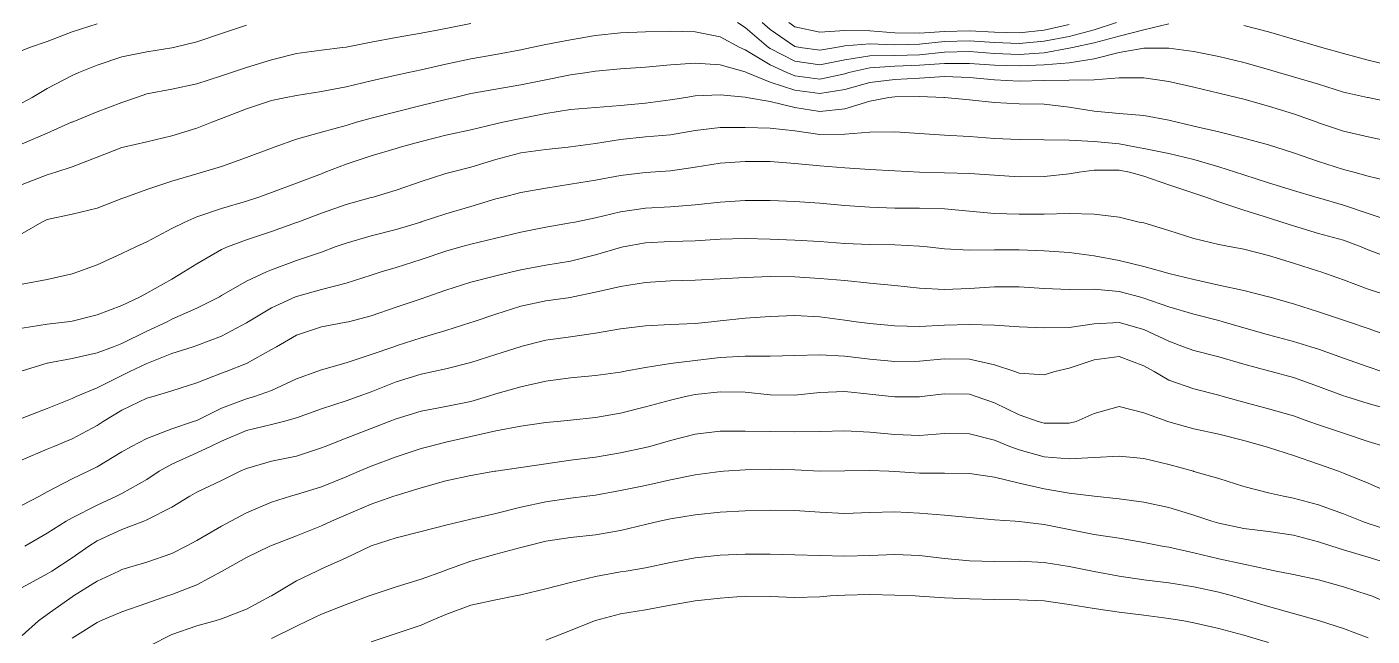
# Model space of a CAD drawing. Header units: centimetres. Extents: x 0 to 642158, y -847 to 649707.
# Drawn here: x 617096.34 to 617123.33, y 620655.44 to 620667.66 of the extents above; entities that cross this region are included whole.
import ezdxf

# ---------------------------------------------------------------- set-up
doc = ezdxf.new("R2010")
doc.units = ezdxf.units.CM
doc.header["$MEASUREMENT"] = 0
doc.layers.add('WAL_topographie 0.5', color=253, linetype='Continuous', lineweight=20)

msp = doc.modelspace()

# ---------------------------------------------------------------- linework, layer by layer
at = {"layer": 'WAL_topographie 0.5'}
for points in [[(617096.25, 620665.321), (617096.75, 620665.533), (617097.241, 620665.75), (617097.25, 620665.755), (617097.75, 620665.957), (617098.25, 620666.149), (617098.541, 620666.25), (617098.75, 620666.319), (617099.25, 620666.413), (617099.75, 620666.52), (617100.25, 620666.685), (617100.445, 620666.75), (617100.75, 620666.849), (617101.25, 620667.001), (617101.75, 620667.128), (617102.25, 620667.194), (617102.673, 620667.25), (617102.75, 620667.26), (617103.25, 620667.355), (617103.75, 620667.448), (617104.25, 620667.536), (617104.75, 620667.63), (617105.25, 620667.73)], [(617096.25, 620667.193), (617096.393, 620667.25), (617096.75, 620667.374), (617097.25, 620667.564), (617097.75, 620667.728)], [(617096.25, 620666.144), (617096.45, 620666.25), (617096.75, 620666.427), (617097.25, 620666.691), (617097.388, 620666.75), (617097.75, 620666.893), (617098.25, 620667.062), (617098.75, 620667.163), (617099.25, 620667.243), (617099.281, 620667.25), (617099.75, 620667.365), (617100.25, 620667.53), (617100.75, 620667.696)], [(617096.25, 620664.502), (617096.75, 620664.697), (617096.924, 620664.75), (617097.25, 620664.855), (617097.75, 620665.054), (617098.25, 620665.243), (617098.281, 620665.25), (617098.75, 620665.361), (617099.25, 620665.477), (617099.75, 620665.633), (617100.05, 620665.75), (617100.25, 620665.826), (617100.75, 620666.023), (617101.25, 620666.186), (617101.546, 620666.25), (617101.75, 620666.29), (617102.25, 620666.369), (617102.75, 620666.464), (617103.25, 620666.579), (617103.75, 620666.696), (617103.996, 620666.75), (617104.25, 620666.805), (617104.75, 620666.914), (617105.25, 620667.023), (617105.75, 620667.112), (617106.25, 620667.205), (617106.462, 620667.25), (617106.75, 620667.312), (617107.25, 620667.406), (617107.75, 620667.493), (617108.25, 620667.544), (617108.75, 620667.565), (617109.25, 620667.577), (617109.75, 620667.564), (617110.25, 620667.465), (617110.643, 620667.25), (617110.75, 620667.204), (617111.25, 620666.902), (617111.587, 620666.75), (617111.75, 620666.685), (617112.25, 620666.614), (617112.75, 620666.725), (617112.831, 620666.75), (617113.25, 620666.845), (617113.75, 620666.874), (617114.25, 620666.894), (617114.75, 620666.931), (617115.25, 620666.933), (617115.75, 620666.897), (617116.25, 620666.88), (617116.75, 620666.9), (617117.25, 620666.946), (617117.75, 620667.023), (617118.25, 620667.148), (617118.75, 620667.237), (617119.25, 620667.235), (617119.75, 620667.171), (617120.25, 620667.069), (617120.75, 620666.952), (617121.25, 620666.809), (617121.452, 620666.75), (617121.75, 620666.664), (617122.25, 620666.512), (617122.75, 620666.354), (617123.232, 620666.25), (617123.25, 620666.246), (617123.75, 620666.141)], [(617110.595, 620667.75), (617110.75, 620667.651), (617111.216, 620667.25), (617111.25, 620667.229), (617111.75, 620666.974), (617112.25, 620666.906), (617112.75, 620667.003), (617113.25, 620667.082), (617113.75, 620667.087), (617114.25, 620667.105), (617114.75, 620667.158), (617115.25, 620667.169), (617115.75, 620667.127), (617116.25, 620667.108), (617116.75, 620667.145), (617117.25, 620667.234), (617117.315, 620667.25), (617117.75, 620667.346), (617118.25, 620667.478), (617118.75, 620667.602), (617119.25, 620667.727)], [(617111.095, 620667.75), (617111.25, 620667.614), (617111.75, 620667.268), (617111.852, 620667.25), (617112.25, 620667.199), (617112.568, 620667.25), (617112.75, 620667.281), (617113.25, 620667.326), (617113.75, 620667.307), (617114.25, 620667.318), (617114.75, 620667.369), (617115.25, 620667.384), (617115.75, 620667.348), (617116.25, 620667.33), (617116.75, 620667.377), (617117.25, 620667.474), (617117.75, 620667.602), (617118.2, 620667.75)], [(617111.624, 620667.75), (617111.75, 620667.663), (617112.25, 620667.559), (617112.75, 620667.591), (617113.25, 620667.588), (617113.75, 620667.548), (617114.25, 620667.537), (617114.75, 620667.57), (617115.25, 620667.587), (617115.75, 620667.559), (617116.25, 620667.544), (617116.75, 620667.599), (617117.25, 620667.711)], [(617120.75, 620667.694), (617121.25, 620667.568), (617121.75, 620667.418), (617122.25, 620667.269), (617122.318, 620667.25), (617122.75, 620667.127), (617123.25, 620666.999), (617123.75, 620666.874)], [(617096.25, 620663.521), (617096.641, 620663.75), (617096.75, 620663.803), (617097.25, 620663.911), (617097.75, 620664.027), (617098.25, 620664.219), (617098.326, 620664.25), (617098.75, 620664.404), (617099.25, 620664.569), (617099.75, 620664.717), (617099.867, 620664.75), (617100.25, 620664.867), (617100.75, 620665.043), (617101.25, 620665.231), (617101.301, 620665.25), (617101.75, 620665.413), (617102.25, 620665.55), (617102.75, 620665.688), (617102.958, 620665.75), (617103.25, 620665.833), (617103.75, 620665.96), (617104.25, 620666.084), (617104.75, 620666.208), (617104.924, 620666.25), (617105.25, 620666.327), (617105.75, 620666.418), (617106.25, 620666.499), (617106.75, 620666.605), (617107.25, 620666.705), (617107.581, 620666.75), (617107.75, 620666.774), (617108.25, 620666.821), (617108.75, 620666.853), (617109.25, 620666.9), (617109.75, 620666.936), (617110.25, 620666.903), (617110.75, 620666.764), (617110.779, 620666.75), (617111.25, 620666.555), (617111.75, 620666.396), (617112.25, 620666.325), (617112.75, 620666.405), (617113.25, 620666.546), (617113.75, 620666.607), (617114.25, 620666.635), (617114.75, 620666.667), (617115.25, 620666.651), (617115.75, 620666.602), (617116.25, 620666.578), (617116.75, 620666.588), (617117.25, 620666.596), (617117.75, 620666.602), (617118.25, 620666.64), (617118.75, 620666.64), (617119.25, 620666.567), (617119.75, 620666.453), (617120.25, 620666.337), (617120.616, 620666.25), (617120.75, 620666.217), (617121.25, 620666.077), (617121.75, 620665.919), (617122.221, 620665.75), (617122.25, 620665.739), (617122.75, 620665.572), (617123.25, 620665.458), (617123.75, 620665.352)], [(617096.25, 620662.506), (617096.75, 620662.599), (617097.25, 620662.71), (617097.367, 620662.75), (617097.75, 620662.891), (617098.25, 620663.117), (617098.529, 620663.25), (617098.75, 620663.355), (617099.25, 620663.617), (617099.513, 620663.75), (617099.75, 620663.851), (617100.25, 620664.02), (617100.75, 620664.167), (617100.999, 620664.25), (617101.25, 620664.34), (617101.75, 620664.527), (617102.25, 620664.719), (617102.329, 620664.75), (617102.75, 620664.913), (617103.25, 620665.081), (617103.75, 620665.225), (617103.829, 620665.25), (617104.25, 620665.366), (617104.75, 620665.489), (617105.25, 620665.598), (617105.75, 620665.718), (617105.889, 620665.75), (617106.25, 620665.829), (617106.75, 620665.929), (617107.25, 620666.009), (617107.75, 620666.048), (617108.25, 620666.087), (617108.75, 620666.134), (617109.25, 620666.198), (617109.562, 620666.25), (617109.75, 620666.28), (617110.25, 620666.304), (617110.75, 620666.255), (617110.779, 620666.25), (617111.25, 620666.167), (617111.75, 620666.045), (617112.25, 620665.966), (617112.75, 620666.021), (617113.25, 620666.176), (617113.631, 620666.25), (617113.75, 620666.264), (617114.25, 620666.269), (617114.738, 620666.25), (617114.75, 620666.249), (617115.25, 620666.198), (617115.75, 620666.15), (617116.25, 620666.123), (617116.75, 620666.112), (617117.25, 620666.054), (617117.75, 620665.976), (617118.25, 620665.929), (617118.75, 620665.886), (617119.25, 620665.792), (617119.415, 620665.75), (617119.75, 620665.675), (617120.25, 620665.556), (617120.75, 620665.43), (617121.25, 620665.296), (617121.393, 620665.25), (617121.75, 620665.136), (617122.25, 620664.962), (617122.75, 620664.805), (617122.959, 620664.75), (617123.25, 620664.673), (617123.75, 620664.55)], [(617096.25, 620661.621), (617096.75, 620661.7), (617097.156, 620661.75), (617097.25, 620661.763), (617097.75, 620661.888), (617098.25, 620662.076), (617098.615, 620662.25), (617098.75, 620662.321), (617099.25, 620662.605), (617099.493, 620662.75), (617099.75, 620662.914), (617100.25, 620663.198), (617100.367, 620663.25), (617100.75, 620663.394), (617101.25, 620663.56), (617101.75, 620663.738), (617101.781, 620663.75), (617102.25, 620663.926), (617102.75, 620664.1), (617103.25, 620664.239), (617103.289, 620664.25), (617103.75, 620664.388), (617104.25, 620664.564), (617104.75, 620664.721), (617104.855, 620664.75), (617105.25, 620664.85), (617105.75, 620665.005), (617106.25, 620665.139), (617106.75, 620665.207), (617107.199, 620665.25), (617107.25, 620665.255), (617107.75, 620665.323), (617108.25, 620665.403), (617108.75, 620665.459), (617109.25, 620665.501), (617109.75, 620665.586), (617110.25, 620665.649), (617110.75, 620665.648), (617111.25, 620665.635), (617111.75, 620665.576), (617112.25, 620665.507), (617112.75, 620665.509), (617113.25, 620665.555), (617113.75, 620665.562), (617114.25, 620665.526), (617114.75, 620665.491), (617115.25, 620665.463), (617115.75, 620665.428), (617116.25, 620665.402), (617116.75, 620665.398), (617117.25, 620665.389), (617117.75, 620665.366), (617118.25, 620665.317), (617118.602, 620665.25), (617118.75, 620665.224), (617119.25, 620665.124), (617119.75, 620665.007), (617120.25, 620664.858), (617120.585, 620664.75), (617120.75, 620664.694), (617121.25, 620664.535), (617121.75, 620664.38), (617122.198, 620664.25), (617122.25, 620664.235), (617122.75, 620664.087), (617123.25, 620663.921), (617123.75, 620663.751)], [(617096.25, 620660.766), (617096.75, 620660.919), (617097.25, 620661.011), (617097.75, 620661.125), (617098.082, 620661.25), (617098.25, 620661.313), (617098.75, 620661.561), (617099.158, 620661.75), (617099.25, 620661.799), (617099.75, 620662.021), (617100.204, 620662.25), (617100.25, 620662.277), (617100.75, 620662.566), (617101.152, 620662.75), (617101.25, 620662.791), (617101.75, 620662.976), (617102.25, 620663.148), (617102.53, 620663.25), (617102.75, 620663.329), (617103.25, 620663.472), (617103.75, 620663.598), (617104.244, 620663.75), (617104.25, 620663.752), (617104.75, 620663.917), (617105.25, 620664.063), (617105.75, 620664.212), (617105.896, 620664.25), (617106.25, 620664.344), (617106.75, 620664.431), (617107.25, 620664.507), (617107.75, 620664.591), (617108.25, 620664.68), (617108.75, 620664.743), (617108.853, 620664.75), (617109.25, 620664.779), (617109.75, 620664.848), (617110.25, 620664.929), (617110.75, 620664.966), (617111.25, 620664.965), (617111.75, 620664.927), (617112.25, 620664.878), (617112.75, 620664.838), (617113.25, 620664.806), (617113.75, 620664.775), (617114.25, 620664.75), (617114.25, 620664.75), (617114.75, 620664.739), (617115.25, 620664.721), (617115.75, 620664.687), (617116.25, 620664.659), (617116.75, 620664.662), (617117.25, 620664.714), (617117.448, 620664.75), (617117.75, 620664.79), (617118.25, 620664.79), (617118.462, 620664.75), (617118.75, 620664.673), (617119.25, 620664.498), (617119.75, 620664.328), (617119.988, 620664.25), (617120.25, 620664.153), (617120.75, 620663.989), (617121.25, 620663.833), (617121.515, 620663.75), (617121.75, 620663.672), (617122.25, 620663.523), (617122.75, 620663.384), (617123.11, 620663.25), (617123.25, 620663.193), (617123.75, 620663.004)], [(617096.25, 620659.813), (617096.75, 620660.01), (617097.25, 620660.209), (617097.333, 620660.25), (617097.75, 620660.423), (617098.25, 620660.673), (617098.406, 620660.75), (617098.75, 620660.915), (617099.25, 620661.11), (617099.677, 620661.25), (617099.75, 620661.274), (617100.25, 620661.463), (617100.75, 620661.728), (617100.784, 620661.75), (617101.25, 620662.029), (617101.731, 620662.25), (617101.75, 620662.258), (617102.25, 620662.4), (617102.75, 620662.527), (617103.25, 620662.684), (617103.452, 620662.75), (617103.75, 620662.839), (617104.25, 620662.996), (617104.75, 620663.166), (617105.049, 620663.25), (617105.25, 620663.305), (617105.75, 620663.425), (617106.25, 620663.544), (617106.75, 620663.644), (617107.25, 620663.732), (617107.333, 620663.75), (617107.75, 620663.836), (617108.25, 620663.952), (617108.75, 620664.028), (617109.25, 620664.058), (617109.75, 620664.097), (617110.25, 620664.15), (617110.75, 620664.181), (617111.25, 620664.184), (617111.75, 620664.164), (617112.25, 620664.13), (617112.75, 620664.084), (617113.25, 620664.046), (617113.75, 620664.03), (617114.25, 620664.025), (617114.75, 620664.016), (617115.25, 620663.97), (617115.75, 620663.924), (617116.25, 620663.906), (617116.75, 620663.911), (617117.25, 620663.922), (617117.75, 620663.909), (617118.25, 620663.85), (617118.651, 620663.75), (617118.75, 620663.731), (617119.25, 620663.582), (617119.75, 620663.421), (617120.25, 620663.298), (617120.5, 620663.25), (617120.75, 620663.204), (617121.25, 620663.08), (617121.75, 620662.924), (617122.25, 620662.765), (617122.295, 620662.75), (617122.75, 620662.588), (617123.25, 620662.404), (617123.722, 620662.25)], [(617096.25, 620658.977), (617096.75, 620659.192), (617096.881, 620659.25), (617097.25, 620659.402), (617097.75, 620659.67), (617097.874, 620659.75), (617098.25, 620659.975), (617098.75, 620660.214), (617098.873, 620660.25), (617099.25, 620660.362), (617099.75, 620660.523), (617100.25, 620660.717), (617100.341, 620660.75), (617100.75, 620660.915), (617101.25, 620661.191), (617101.351, 620661.25), (617101.75, 620661.482), (617102.25, 620661.647), (617102.75, 620661.739), (617102.793, 620661.75), (617103.25, 620661.867), (617103.75, 620662.041), (617104.25, 620662.211), (617104.363, 620662.25), (617104.75, 620662.385), (617105.25, 620662.545), (617105.75, 620662.672), (617106.074, 620662.75), (617106.25, 620662.792), (617106.75, 620662.883), (617107.25, 620662.967), (617107.75, 620663.095), (617108.25, 620663.24), (617108.304, 620663.25), (617108.75, 620663.331), (617109.25, 620663.357), (617109.75, 620663.372), (617110.25, 620663.406), (617110.75, 620663.42), (617111.25, 620663.403), (617111.75, 620663.383), (617112.25, 620663.359), (617112.75, 620663.321), (617113.25, 620663.301), (617113.75, 620663.293), (617114.25, 620663.265), (617114.403, 620663.25), (617114.75, 620663.214), (617115.25, 620663.183), (617115.75, 620663.192), (617116.25, 620663.194), (617116.75, 620663.171), (617117.25, 620663.14), (617117.75, 620663.073), (617118.25, 620662.977), (617118.75, 620662.859), (617119.132, 620662.75), (617119.25, 620662.719), (617119.75, 620662.596), (617120.25, 620662.486), (617120.75, 620662.374), (617121.25, 620662.252), (617121.257, 620662.25), (617121.75, 620662.112), (617122.25, 620661.946), (617122.75, 620661.783), (617122.851, 620661.75), (617123.25, 620661.617), (617123.75, 620661.437)], [(617096.25, 620658.068), (617096.593, 620658.25), (617096.75, 620658.337), (617097.25, 620658.601), (617097.57, 620658.75), (617097.75, 620658.838), (617098.25, 620659.143), (617098.44, 620659.25), (617098.75, 620659.411), (617099.25, 620659.602), (617099.688, 620659.75), (617099.75, 620659.772), (617100.25, 620660.014), (617100.75, 620660.204), (617100.907, 620660.25), (617101.25, 620660.373), (617101.75, 620660.605), (617102.159, 620660.75), (617102.25, 620660.785), (617102.75, 620660.929), (617103.25, 620661.093), (617103.706, 620661.25), (617103.75, 620661.265), (617104.25, 620661.426), (617104.75, 620661.572), (617105.25, 620661.736), (617105.292, 620661.75), (617105.75, 620661.904), (617106.25, 620662.06), (617106.75, 620662.167), (617107.25, 620662.238), (617107.304, 620662.25), (617107.75, 620662.344), (617108.25, 620662.46), (617108.75, 620662.537), (617109.25, 620662.571), (617109.75, 620662.585), (617110.25, 620662.608), (617110.75, 620662.639), (617111.25, 620662.659), (617111.75, 620662.651), (617112.25, 620662.62), (617112.75, 620662.574), (617113.25, 620662.525), (617113.75, 620662.478), (617114.25, 620662.422), (617114.75, 620662.394), (617115.25, 620662.417), (617115.75, 620662.448), (617116.25, 620662.448), (617116.75, 620662.416), (617117.25, 620662.398), (617117.75, 620662.401), (617118.25, 620662.356), (617118.66, 620662.25), (617118.75, 620662.226), (617119.25, 620662.052), (617119.75, 620661.905), (617120.25, 620661.775), (617120.338, 620661.75), (617120.75, 620661.63), (617121.25, 620661.49), (617121.75, 620661.357), (617122.097, 620661.25), (617122.25, 620661.201), (617122.75, 620661.022), (617123.25, 620660.845), (617123.52, 620660.75)], [(617096.299, 620657.25), (617096.75, 620657.506), (617097.13, 620657.75), (617097.25, 620657.82), (617097.75, 620658.073), (617098.142, 620658.25), (617098.25, 620658.305), (617098.75, 620658.587), (617098.998, 620658.75), (617099.25, 620658.895), (617099.75, 620659.121), (617100.024, 620659.25), (617100.25, 620659.353), (617100.75, 620659.57), (617101.25, 620659.686), (617101.493, 620659.75), (617101.75, 620659.824), (617102.25, 620660.006), (617102.75, 620660.163), (617102.986, 620660.25), (617103.25, 620660.347), (617103.75, 620660.544), (617104.25, 620660.698), (617104.5, 620660.75), (617104.75, 620660.804), (617105.25, 620660.93), (617105.75, 620661.091), (617106.241, 620661.25), (617106.25, 620661.253), (617106.75, 620661.382), (617107.25, 620661.45), (617107.75, 620661.521), (617108.25, 620661.608), (617108.75, 620661.67), (617109.25, 620661.695), (617109.75, 620661.717), (617110.073, 620661.75), (617110.25, 620661.769), (617110.75, 620661.82), (617111.25, 620661.857), (617111.75, 620661.875), (617112.25, 620661.85), (617112.75, 620661.784), (617112.974, 620661.75), (617113.25, 620661.712), (617113.75, 620661.665), (617114.25, 620661.656), (617114.75, 620661.678), (617115.25, 620661.696), (617115.75, 620661.681), (617116.25, 620661.65), (617116.75, 620661.627), (617117.25, 620661.634), (617117.75, 620661.707), (617118.25, 620661.733), (617118.75, 620661.595), (617119.25, 620661.358), (617119.546, 620661.25), (617119.75, 620661.171), (617120.25, 620661.047), (617120.75, 620660.901), (617121.25, 620660.763), (617121.301, 620660.75), (617121.75, 620660.631), (617122.25, 620660.449), (617122.75, 620660.264), (617122.796, 620660.25), (617123.25, 620660.113), (617123.75, 620659.973)], [(617096.25, 620656.419), (617096.75, 620656.693), (617096.842, 620656.75), (617097.25, 620657.016), (617097.587, 620657.25), (617097.75, 620657.353), (617098.25, 620657.581), (617098.69, 620657.75), (617098.75, 620657.775), (617099.25, 620658.031), (617099.611, 620658.25), (617099.75, 620658.331), (617100.25, 620658.568), (617100.624, 620658.75), (617100.75, 620658.805), (617101.25, 620658.952), (617101.75, 620659.056), (617102.25, 620659.218), (617102.329, 620659.25), (617102.75, 620659.414), (617103.25, 620659.611), (617103.609, 620659.75), (617103.75, 620659.805), (617104.25, 620659.958), (617104.75, 620660.048), (617105.25, 620660.153), (617105.583, 620660.25), (617105.75, 620660.303), (617106.25, 620660.447), (617106.75, 620660.558), (617107.25, 620660.623), (617107.75, 620660.675), (617108.25, 620660.741), (617108.301, 620660.75), (617108.75, 620660.83), (617109.25, 620660.915), (617109.75, 620660.975), (617110.25, 620661.033), (617110.75, 620661.062), (617111.25, 620661.059), (617111.75, 620661.071), (617112.25, 620661.084), (617112.75, 620661.058), (617113.25, 620661), (617113.75, 620660.951), (617114.25, 620660.96), (617114.75, 620661.006), (617115.25, 620661.002), (617115.75, 620660.883), (617116.158, 620660.75), (617116.25, 620660.717), (617116.75, 620660.688), (617116.96, 620660.75), (617117.25, 620660.819), (617117.75, 620660.986), (617118.25, 620661.055), (617118.75, 620660.867), (617118.954, 620660.75), (617119.25, 620660.576), (617119.75, 620660.402), (617120.25, 620660.275), (617120.337, 620660.25), (617120.75, 620660.135), (617121.25, 620660.003), (617121.75, 620659.86), (617122.055, 620659.75), (617122.25, 620659.68), (617122.75, 620659.512), (617123.25, 620659.35), (617123.579, 620659.25)], [(617096.25, 620655.46), (617096.573, 620655.75), (617096.75, 620655.881), (617097.25, 620656.233), (617097.278, 620656.25), (617097.75, 620656.544), (617098.186, 620656.75), (617098.25, 620656.782), (617098.75, 620656.93), (617099.25, 620657.1), (617099.537, 620657.25), (617099.75, 620657.365), (617100.25, 620657.651), (617100.435, 620657.75), (617100.75, 620657.917), (617101.25, 620658.128), (617101.63, 620658.25), (617101.75, 620658.286), (617102.25, 620658.44), (617102.75, 620658.639), (617103.009, 620658.75), (617103.25, 620658.853), (617103.75, 620659.039), (617104.25, 620659.205), (617104.415, 620659.25), (617104.75, 620659.333), (617105.25, 620659.445), (617105.75, 620659.564), (617106.25, 620659.654), (617106.75, 620659.726), (617106.981, 620659.75), (617107.25, 620659.779), (617107.75, 620659.826), (617108.25, 620659.915), (617108.75, 620660.041), (617109.25, 620660.18), (617109.551, 620660.25), (617109.75, 620660.291), (617110.25, 620660.344), (617110.75, 620660.335), (617111.25, 620660.287), (617111.75, 620660.279), (617112.25, 620660.328), (617112.75, 620660.348), (617113.25, 620660.3), (617113.681, 620660.25), (617113.75, 620660.241), (617114.25, 620660.245), (617114.289, 620660.25), (617114.75, 620660.303), (617115.25, 620660.295), (617115.387, 620660.25), (617115.75, 620660.122), (617116.25, 620659.881), (617116.629, 620659.75), (617116.75, 620659.713), (617117.25, 620659.715), (617117.387, 620659.75), (617117.75, 620659.911), (617118.25, 620660.049), (617118.75, 620659.921), (617119.226, 620659.75), (617119.25, 620659.743), (617119.75, 620659.604), (617120.25, 620659.497), (617120.75, 620659.371), (617121.184, 620659.25), (617121.25, 620659.229), (617121.75, 620659.064), (617122.25, 620658.895), (617122.651, 620658.75), (617122.75, 620658.713), (617123.25, 620658.512), (617123.75, 620658.289)], [(617097.25, 620655.404), (617097.75, 620655.719), (617097.818, 620655.75), (617098.25, 620655.932), (617098.75, 620656.108), (617099.166, 620656.25), (617099.25, 620656.278), (617099.75, 620656.472), (617100.25, 620656.743), (617100.262, 620656.75), (617100.75, 620657.018), (617101.216, 620657.25), (617101.25, 620657.264), (617101.75, 620657.455), (617102.25, 620657.655), (617102.456, 620657.75), (617102.75, 620657.875), (617103.25, 620658.089), (617103.701, 620658.25), (617103.75, 620658.267), (617104.25, 620658.419), (617104.75, 620658.562), (617105.25, 620658.669), (617105.73, 620658.75), (617105.75, 620658.753), (617106.25, 620658.824), (617106.75, 620658.898), (617107.25, 620658.974), (617107.75, 620659.037), (617108.25, 620659.118), (617108.75, 620659.227), (617108.836, 620659.25), (617109.25, 620659.37), (617109.75, 620659.497), (617110.25, 620659.553), (617110.75, 620659.554), (617111.25, 620659.547), (617111.75, 620659.541), (617112.25, 620659.548), (617112.75, 620659.562), (617113.25, 620659.538), (617113.75, 620659.487), (617114.25, 620659.47), (617114.75, 620659.506), (617115.25, 620659.504), (617115.75, 620659.373), (617116.058, 620659.25), (617116.25, 620659.182), (617116.75, 620659.041), (617117.25, 620658.998), (617117.75, 620659.029), (617118.25, 620659.053), (617118.75, 620659.006), (617119.25, 620658.886), (617119.746, 620658.75), (617119.75, 620658.749), (617120.25, 620658.603), (617120.75, 620658.445), (617121.25, 620658.318), (617121.548, 620658.25), (617121.75, 620658.212), (617122.25, 620658.075), (617122.75, 620657.895), (617123.119, 620657.75), (617123.25, 620657.705), (617123.75, 620657.545)], [(617098.801, 620655.25), (617099.25, 620655.474), (617099.75, 620655.65), (617100.122, 620655.75), (617100.25, 620655.789), (617100.75, 620655.986), (617101.241, 620656.25), (617101.25, 620656.255), (617101.75, 620656.555), (617102.156, 620656.75), (617102.25, 620656.792), (617102.75, 620657.014), (617103.238, 620657.25), (617103.25, 620657.255), (617103.75, 620657.417), (617104.25, 620657.543), (617104.75, 620657.668), (617105.08, 620657.75), (617105.25, 620657.789), (617105.75, 620657.906), (617106.25, 620658.031), (617106.75, 620658.141), (617107.25, 620658.21), (617107.574, 620658.25), (617107.75, 620658.273), (617108.25, 620658.362), (617108.75, 620658.468), (617109.25, 620658.577), (617109.75, 620658.677), (617110.25, 620658.746), (617110.313, 620658.75), (617110.75, 620658.777), (617111.25, 620658.79), (617111.75, 620658.78), (617112.25, 620658.754), (617112.75, 620658.758), (617113.25, 620658.769), (617113.635, 620658.75), (617113.75, 620658.744), (617114.25, 620658.715), (617114.75, 620658.716), (617115.25, 620658.705), (617115.75, 620658.63), (617116.25, 620658.515), (617116.75, 620658.401), (617117.25, 620658.311), (617117.75, 620658.25), (617117.75, 620658.25), (617118.25, 620658.198), (617118.75, 620658.131), (617119.25, 620658.027), (617119.75, 620657.873), (617120.11, 620657.75), (617120.25, 620657.708), (617120.75, 620657.601), (617121.25, 620657.541), (617121.75, 620657.467), (617122.25, 620657.337), (617122.521, 620657.25), (617122.75, 620657.177), (617123.25, 620657.026), (617123.75, 620656.874)], [(617101.25, 620655.396), (617101.75, 620655.646), (617101.972, 620655.75), (617102.25, 620655.886), (617102.75, 620656.081), (617103.21, 620656.25), (617103.25, 620656.266), (617103.75, 620656.436), (617104.25, 620656.589), (617104.697, 620656.75), (617104.75, 620656.769), (617105.25, 620656.947), (617105.75, 620657.089), (617106.25, 620657.222), (617106.357, 620657.25), (617106.75, 620657.348), (617107.25, 620657.42), (617107.75, 620657.473), (617108.25, 620657.561), (617108.75, 620657.683), (617109.032, 620657.75), (617109.25, 620657.798), (617109.75, 620657.875), (617110.25, 620657.929), (617110.75, 620657.955), (617111.25, 620657.97), (617111.75, 620657.967), (617112.25, 620657.93), (617112.75, 620657.907), (617113.25, 620657.925), (617113.75, 620657.934), (617114.25, 620657.912), (617114.75, 620657.873), (617115.25, 620657.822), (617115.75, 620657.779), (617116.169, 620657.75), (617116.25, 620657.745), (617116.75, 620657.682), (617117.25, 620657.58), (617117.75, 620657.485), (617118.25, 620657.408), (617118.75, 620657.321), (617119.114, 620657.25), (617119.25, 620657.226), (617119.75, 620657.114), (617120.25, 620656.994), (617120.75, 620656.887), (617121.25, 620656.779), (617121.399, 620656.75), (617121.75, 620656.678), (617122.25, 620656.571), (617122.75, 620656.433), (617123.25, 620656.275), (617123.313, 620656.25), (617123.75, 620656.062)], [(617103.25, 620655.33), (617103.75, 620655.496), (617104.25, 620655.664), (617104.445, 620655.75), (617104.75, 620655.876), (617105.25, 620656.062), (617105.75, 620656.17), (617106.146, 620656.25), (617106.25, 620656.27), (617106.75, 620656.39), (617107.25, 620656.517), (617107.75, 620656.642), (617108.25, 620656.732), (617108.366, 620656.75), (617108.75, 620656.812), (617109.25, 620656.922), (617109.75, 620657.013), (617110.25, 620657.067), (617110.75, 620657.088), (617111.25, 620657.085), (617111.75, 620657.075), (617112.25, 620657.06), (617112.75, 620657.047), (617113.25, 620657.06), (617113.75, 620657.083), (617114.25, 620657.064), (617114.75, 620657.001), (617115.25, 620656.954), (617115.75, 620656.944), (617116.25, 620656.947), (617116.75, 620656.919), (617117.25, 620656.841), (617117.717, 620656.75), (617117.75, 620656.743), (617118.25, 620656.649), (617118.75, 620656.575), (617119.25, 620656.516), (617119.75, 620656.434), (617120.25, 620656.324), (617120.525, 620656.25), (617120.75, 620656.186), (617121.25, 620656.037), (617121.75, 620655.898), (617122.25, 620655.756), (617122.269, 620655.75), (617122.75, 620655.6), (617123.25, 620655.41)], [(617106.75, 620655.362), (617107.25, 620655.558), (617107.729, 620655.75), (617107.75, 620655.758), (617108.25, 620655.889), (617108.75, 620655.974), (617109.25, 620656.067), (617109.75, 620656.149), (617110.25, 620656.206), (617110.75, 620656.245), (617111.25, 620656.24), (617111.75, 620656.216), (617112.25, 620656.234), (617112.456, 620656.25), (617112.75, 620656.269), (617113.25, 620656.277), (617113.75, 620656.269), (617114.163, 620656.25), (617114.25, 620656.246), (617114.75, 620656.213), (617115.25, 620656.189), (617115.75, 620656.176), (617116.25, 620656.17), (617116.75, 620656.149), (617117.25, 620656.081), (617117.75, 620655.996), (617118.25, 620655.925), (617118.75, 620655.862), (617119.25, 620655.799), (617119.548, 620655.75), (617119.75, 620655.714), (617120.25, 620655.597), (617120.75, 620655.466), (617121.25, 620655.314)]]:
    msp.add_lwpolyline(points, dxfattribs=at)

doc.saveas('drawing.dxf')
